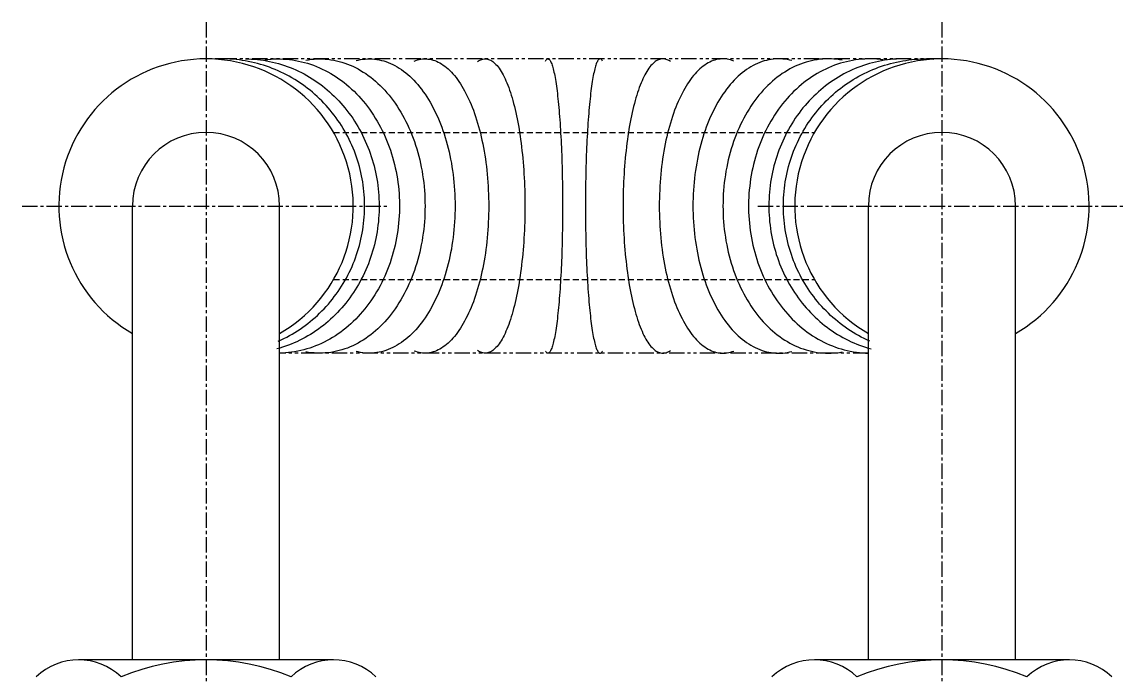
# Model space of a CAD drawing. Extents: x 1 to 435, y 1 to 186.
# Drawn here: x 30.1 to 120.1, y 132.7 to 186.1 of the extents above; entities that cross this region are included whole.
import ezdxf

# ---------------------------------------------------------------- set-up
doc = ezdxf.new("R2010")
doc.units = 0
for name, pattern in [('CENTER', [2, 1.25, -0.25, 0.25, -0.25]), ('DASHED', [0.75, 0.5, -0.25]), ('PHANTOM', [2.5, 1.25, -0.25, 0.25, -0.25, 0.25, -0.25])]:
    doc.linetypes.add(name, pattern=pattern)
doc.layers.get('0').update_dxf_attribs({"linetype": 'CONTINUOUS'})
doc.layers.add('CENTER', color=1, linetype='CENTER')

msp = doc.modelspace()

# ---------------------------------------------------------------- linework, layer by layer
at = {"color": 3, "linetype": 'PHANTOM'}
for p, q in [((105.071, 183.055), (45.071, 183.055)), ((99.071, 159.055), (51.071, 159.055))]:
    msp.add_line(p, q, dxfattribs=at)
at = {"color": 3, "linetype": 'DASHED'}
for p, q in [((55.463, 177.055), (94.679, 177.055)), ((55.463, 165.055), (94.679, 165.055))]:
    msp.add_line(p, q, dxfattribs=at)
at = {"color": 7, "linetype": 'CONTINUOUS'}
for p, q in [((39.071, 134.055), (39.071, 171.055)), ((51.071, 134.055), (51.071, 171.055)), ((99.071, 134.055), (99.071, 171.055)), ((111.071, 134.055), (111.071, 171.055)), ((55.463, 134.055), (34.679, 134.055)), ((115.463, 134.055), (94.679, 134.055))]:
    msp.add_line(p, q, dxfattribs=at)
for points in [[(50.956, 160.032, 0), (51.188, 160.138, 0), (51.417, 160.249, 0), (51.645, 160.365, 0), (51.87, 160.486, 0), (52.092, 160.613, 0), (52.311, 160.744, 0), (52.528, 160.88, 0), (52.742, 161.021, 0), (52.952, 161.167, 0), (53.16, 161.317, 0), (53.364, 161.472, 0), (53.565, 161.632, 0), (53.763, 161.796, 0), (53.957, 161.964, 0), (54.147, 162.137, 0), (54.334, 162.314, 0), (54.517, 162.495, 0), (54.696, 162.68, 0), (54.871, 162.869, 0), (55.042, 163.062, 0), (55.209, 163.259, 0), (55.372, 163.46, 0), (55.53, 163.664, 0), (55.684, 163.871, 0), (55.834, 164.082, 0), (55.979, 164.297, 0), (56.12, 164.514, 0), (56.256, 164.735, 0), (56.387, 164.959, 0), (56.514, 165.185, 0), (56.636, 165.415, 0), (56.752, 165.647, 0), (56.864, 165.881, 0), (56.971, 166.118, 0), (57.073, 166.358, 0), (57.17, 166.599, 0), (57.262, 166.843, 0), (57.348, 167.089, 0), (57.429, 167.336, 0), (57.505, 167.586, 0), (57.576, 167.837, 0), (57.642, 168.089, 0), (57.702, 168.343, 0), (57.756, 168.598, 0), (57.806, 168.855, 0), (57.849, 169.112, 0), (57.888, 169.371, 0), (57.921, 169.63, 0), (57.948, 169.89, 0), (57.97, 170.15, 0), (57.986, 170.411, 0), (57.997, 170.672, 0), (58.002, 170.933, 0), (58.002, 171.195, 0), (57.997, 171.456, 0), (57.985, 171.717, 0), (57.969, 171.978, 0), (57.946, 172.238, 0), (57.919, 172.498, 0), (57.885, 172.757, 0), (57.847, 173.015, 0), (57.802, 173.273, 0), (57.753, 173.529, 0), (57.698, 173.784, 0), (57.637, 174.038, 0), (57.572, 174.29, 0), (57.501, 174.541, 0), (57.424, 174.791, 0), (57.343, 175.038, 0), (57.256, 175.284, 0), (57.164, 175.527, 0), (57.067, 175.769, 0), (56.964, 176.008, 0), (56.857, 176.245, 0), (56.745, 176.479, 0), (56.628, 176.711, 0), (56.506, 176.94, 0), (56.379, 177.167, 0), (56.247, 177.39, 0), (56.111, 177.611, 0), (55.97, 177.828, 0), (55.825, 178.042, 0), (55.675, 178.253, 0), (55.52, 178.46, 0), (55.361, 178.664, 0), (55.198, 178.865, 0), (55.031, 179.061, 0), (54.86, 179.254, 0), (54.684, 179.443, 0), (54.505, 179.628, 0), (54.322, 179.809, 0), (54.135, 179.985, 0), (53.944, 180.158, 0), (53.75, 180.326, 0), (53.552, 180.49, 0), (53.351, 180.649, 0), (53.146, 180.804, 0), (52.939, 180.954, 0), (52.728, 181.099, 0), (52.514, 181.24, 0), (52.297, 181.376, 0), (52.077, 181.506, 0), (51.855, 181.632, 0), (51.63, 181.753, 0), (51.403, 181.869, 0), (51.173, 181.98, 0), (50.941, 182.085, 0), (50.706, 182.186, 0), (50.47, 182.281, 0), (50.231, 182.371, 0), (49.991, 182.455, 0), (49.749, 182.534, 0), (49.506, 182.607, 0), (49.261, 182.675, 0), (49.014, 182.738, 0), (48.767, 182.795, 0), (48.518, 182.846, 0), (48.268, 182.892, 0), (48.017, 182.932, 0), (47.766, 182.967, 0), (47.513, 182.996, 0), (47.261, 183.019, 0), (47.007, 183.036, 0), (46.754, 183.048, 0), (46.5, 183.054, 0), (46.246, 183.055, 0), (45.993, 183.05, 0), (45.739, 183.039, 0)], [(48.282, 183.055, 0), (48.53, 183.051, 0), (48.778, 183.041, 0), (49.025, 183.024, 0), (49.272, 183.002, 0), (49.518, 182.973, 0), (49.764, 182.938, 0), (50.009, 182.897, 0), (50.253, 182.85, 0), (50.496, 182.797, 0), (50.738, 182.738, 0), (50.978, 182.673, 0), (51.218, 182.602, 0), (51.455, 182.525, 0), (51.691, 182.442, 0), (51.925, 182.353, 0), (52.158, 182.259, 0), (52.388, 182.159, 0), (52.616, 182.053, 0), (52.842, 181.942, 0), (53.066, 181.824, 0), (53.287, 181.702, 0), (53.505, 181.574, 0), (53.721, 181.44, 0), (53.934, 181.302, 0), (54.144, 181.158, 0), (54.351, 181.008, 0), (54.555, 180.854, 0), (54.756, 180.695, 0), (54.953, 180.531, 0), (55.147, 180.361, 0), (55.338, 180.188, 0), (55.524, 180.009, 0), (55.707, 179.826, 0), (55.886, 179.638, 0), (56.062, 179.446, 0), (56.233, 179.25, 0), (56.4, 179.049, 0), (56.563, 178.845, 0), (56.722, 178.636, 0), (56.876, 178.424, 0), (57.026, 178.207, 0), (57.171, 177.987, 0), (57.312, 177.764, 0), (57.448, 177.537, 0), (57.58, 177.307, 0), (57.706, 177.073, 0), (57.828, 176.837, 0), (57.945, 176.597, 0), (58.057, 176.355, 0), (58.164, 176.11, 0), (58.266, 175.862, 0), (58.363, 175.612, 0), (58.454, 175.359, 0), (58.54, 175.105, 0), (58.621, 174.848, 0), (58.697, 174.589, 0), (58.767, 174.329, 0), (58.832, 174.067, 0), (58.892, 173.803, 0), (58.946, 173.538, 0), (58.994, 173.271, 0), (59.037, 173.004, 0), (59.075, 172.735, 0), (59.106, 172.466, 0), (59.133, 172.196, 0), (59.154, 171.925, 0), (59.169, 171.654, 0), (59.178, 171.383, 0), (59.182, 171.111, 0), (59.181, 170.839, 0), (59.173, 170.568, 0), (59.16, 170.297, 0), (59.142, 170.026, 0), (59.118, 169.755, 0), (59.088, 169.486, 0), (59.053, 169.217, 0), (59.012, 168.949, 0), (58.966, 168.682, 0), (58.914, 168.416, 0), (58.857, 168.152, 0), (58.794, 167.889, 0), (58.726, 167.628, 0), (58.653, 167.368, 0), (58.574, 167.111, 0), (58.49, 166.855, 0), (58.401, 166.602, 0), (58.306, 166.351, 0), (58.206, 166.102, 0), (58.102, 165.856, 0), (57.992, 165.613, 0), (57.877, 165.372, 0), (57.757, 165.134, 0), (57.632, 164.899, 0), (57.503, 164.668, 0), (57.369, 164.439, 0), (57.23, 164.215, 0), (57.086, 163.993, 0), (56.938, 163.775, 0), (56.786, 163.561, 0), (56.629, 163.351, 0), (56.468, 163.145, 0), (56.302, 162.943, 0), (56.133, 162.744, 0), (55.959, 162.551, 0), (55.781, 162.361, 0), (55.6, 162.176, 0), (55.415, 161.996, 0), (55.226, 161.82, 0), (55.033, 161.649, 0), (54.837, 161.483, 0), (54.638, 161.321, 0), (54.435, 161.165, 0), (54.23, 161.014, 0), (54.021, 160.867, 0), (53.809, 160.727, 0), (53.594, 160.591, 0), (53.377, 160.461, 0), (53.157, 160.336, 0), (52.934, 160.216, 0), (52.709, 160.103, 0), (52.482, 159.994, 0), (52.252, 159.892, 0), (52.021, 159.795, 0), (51.788, 159.704, 0), (51.552, 159.619, 0), (51.315, 159.54, 0), (51.077, 159.466, 0), (50.837, 159.399, 0)], [(49.869, 182.987, 0), (50.118, 183.015, 0), (50.368, 183.036, 0), (50.619, 183.049, 0), (50.87, 183.055, 0), (51.12, 183.053, 0), (51.371, 183.043, 0), (51.621, 183.026, 0), (51.871, 183.001, 0), (52.12, 182.968, 0), (52.368, 182.928, 0), (52.616, 182.88, 0), (52.862, 182.825, 0), (53.107, 182.762, 0), (53.351, 182.691, 0), (53.593, 182.613, 0), (53.834, 182.528, 0), (54.072, 182.435, 0), (54.309, 182.336, 0), (54.544, 182.228, 0), (54.776, 182.114, 0), (55.005, 181.993, 0), (55.233, 181.865, 0), (55.457, 181.729, 0), (55.678, 181.587, 0), (55.897, 181.438, 0), (56.112, 181.283, 0), (56.324, 181.121, 0), (56.532, 180.953, 0), (56.737, 180.778, 0), (56.938, 180.597, 0), (57.136, 180.41, 0), (57.329, 180.217, 0), (57.519, 180.018, 0), (57.704, 179.813, 0), (57.884, 179.603, 0), (58.061, 179.388, 0), (58.232, 179.167, 0), (58.399, 178.94, 0), (58.562, 178.709, 0), (58.719, 178.473, 0), (58.871, 178.232, 0), (59.019, 177.987, 0), (59.161, 177.737, 0), (59.298, 177.483, 0), (59.429, 177.224, 0), (59.556, 176.962, 0), (59.676, 176.696, 0), (59.791, 176.426, 0), (59.901, 176.153, 0), (60.004, 175.877, 0), (60.102, 175.598, 0), (60.194, 175.316, 0), (60.28, 175.031, 0), (60.36, 174.743, 0), (60.434, 174.453, 0), (60.502, 174.161, 0), (60.564, 173.867, 0), (60.619, 173.571, 0), (60.669, 173.274, 0), (60.712, 172.975, 0), (60.749, 172.675, 0), (60.779, 172.373, 0), (60.804, 172.071, 0), (60.822, 171.769, 0), (60.834, 171.466, 0), (60.839, 171.162, 0), (60.838, 170.859, 0), (60.831, 170.556, 0), (60.817, 170.253, 0), (60.797, 169.95, 0), (60.771, 169.648, 0), (60.739, 169.347, 0), (60.7, 169.048, 0), (60.655, 168.749, 0), (60.603, 168.452, 0), (60.546, 168.157, 0), (60.482, 167.863, 0), (60.413, 167.572, 0), (60.337, 167.283, 0), (60.255, 166.996, 0), (60.167, 166.712, 0), (60.074, 166.43, 0), (59.974, 166.152, 0), (59.869, 165.876, 0), (59.758, 165.604, 0), (59.641, 165.336, 0), (59.519, 165.071, 0), (59.391, 164.81, 0), (59.258, 164.553, 0), (59.12, 164.3, 0), (58.976, 164.051, 0), (58.827, 163.807, 0), (58.673, 163.568, 0), (58.514, 163.333, 0), (58.351, 163.103, 0), (58.182, 162.878, 0), (58.009, 162.659, 0), (57.831, 162.445, 0), (57.65, 162.236, 0), (57.463, 162.033, 0), (57.273, 161.836, 0), (57.078, 161.645, 0), (56.88, 161.46, 0), (56.677, 161.281, 0), (56.471, 161.108, 0), (56.262, 160.941, 0), (56.049, 160.781, 0), (55.833, 160.628, 0), (55.613, 160.481, 0), (55.391, 160.341, 0), (55.166, 160.208, 0), (54.938, 160.081, 0), (54.708, 159.962, 0), (54.475, 159.85, 0), (54.239, 159.745, 0), (54.002, 159.647, 0), (53.763, 159.557, 0), (53.522, 159.474, 0), (53.279, 159.398, 0), (53.035, 159.33, 0), (52.789, 159.269, 0), (52.543, 159.216, 0), (52.295, 159.17, 0), (52.046, 159.132, 0), (51.797, 159.102, 0), (51.547, 159.079, 0), (51.297, 159.064, 0), (51.046, 159.056, 0)], [(53.2, 182.948, 0), (53.427, 182.987, 0), (53.655, 183.017, 0), (53.883, 183.038, 0), (54.111, 183.051, 0), (54.34, 183.055, 0), (54.568, 183.051, 0), (54.796, 183.039, 0), (55.024, 183.017, 0), (55.252, 182.988, 0), (55.479, 182.95, 0), (55.705, 182.903, 0), (55.93, 182.848, 0), (56.154, 182.785, 0), (56.377, 182.713, 0), (56.598, 182.634, 0), (56.818, 182.546, 0), (57.036, 182.449, 0), (57.252, 182.345, 0), (57.466, 182.233, 0), (57.677, 182.113, 0), (57.887, 181.984, 0), (58.094, 181.849, 0), (58.298, 181.705, 0), (58.499, 181.554, 0), (58.698, 181.396, 0), (58.893, 181.23, 0), (59.085, 181.057, 0), (59.274, 180.877, 0), (59.459, 180.69, 0), (59.641, 180.496, 0), (59.819, 180.295, 0), (59.993, 180.088, 0), (60.163, 179.874, 0), (60.328, 179.655, 0), (60.49, 179.429, 0), (60.647, 179.197, 0), (60.8, 178.959, 0), (60.948, 178.716, 0), (61.092, 178.467, 0), (61.231, 178.213, 0), (61.365, 177.954, 0), (61.493, 177.69, 0), (61.617, 177.422, 0), (61.736, 177.149, 0), (61.849, 176.871, 0), (61.957, 176.59, 0), (62.06, 176.304, 0), (62.157, 176.015, 0), (62.249, 175.722, 0), (62.335, 175.426, 0), (62.415, 175.127, 0), (62.49, 174.825, 0), (62.559, 174.521, 0), (62.622, 174.213, 0), (62.679, 173.904, 0), (62.731, 173.593, 0), (62.776, 173.279, 0), (62.815, 172.965, 0), (62.849, 172.648, 0), (62.876, 172.331, 0), (62.897, 172.013, 0), (62.912, 171.694, 0), (62.922, 171.375, 0), (62.925, 171.055, 0), (62.922, 170.736, 0), (62.912, 170.416, 0), (62.897, 170.098, 0), (62.876, 169.779, 0), (62.849, 169.462, 0), (62.815, 169.146, 0), (62.776, 168.831, 0), (62.731, 168.518, 0), (62.679, 168.207, 0), (62.622, 167.897, 0), (62.559, 167.59, 0), (62.49, 167.285, 0), (62.415, 166.983, 0), (62.335, 166.684, 0), (62.249, 166.388, 0), (62.157, 166.096, 0), (62.06, 165.806, 0), (61.957, 165.521, 0), (61.849, 165.239, 0), (61.736, 164.962, 0), (61.617, 164.689, 0), (61.493, 164.42, 0), (61.365, 164.156, 0), (61.231, 163.897, 0), (61.092, 163.643, 0), (60.948, 163.395, 0), (60.8, 163.151, 0), (60.647, 162.914, 0), (60.49, 162.682, 0), (60.328, 162.456, 0), (60.163, 162.236, 0), (59.993, 162.023, 0), (59.819, 161.815, 0), (59.641, 161.615, 0), (59.459, 161.421, 0), (59.274, 161.234, 0), (59.085, 161.054, 0), (58.893, 160.881, 0), (58.698, 160.715, 0), (58.499, 160.556, 0), (58.298, 160.405, 0), (58.094, 160.262, 0), (57.887, 160.126, 0), (57.677, 159.998, 0), (57.466, 159.878, 0), (57.252, 159.766, 0), (57.036, 159.661, 0), (56.818, 159.565, 0), (56.598, 159.477, 0), (56.377, 159.397, 0), (56.154, 159.326, 0), (55.93, 159.262, 0), (55.705, 159.207, 0), (55.479, 159.161, 0), (55.252, 159.123, 0), (55.024, 159.093, 0), (54.796, 159.072, 0), (54.568, 159.059, 0), (54.34, 159.055, 0), (54.111, 159.06, 0), (53.883, 159.073, 0), (53.655, 159.094, 0), (53.427, 159.124, 0), (53.2, 159.162, 0)], [(57.3, 182.911, 0), (57.486, 182.957, 0), (57.674, 182.994, 0), (57.861, 183.022, 0), (58.05, 183.042, 0), (58.238, 183.053, 0), (58.427, 183.055, 0), (58.615, 183.049, 0), (58.804, 183.033, 0), (58.992, 183.009, 0), (59.18, 182.977, 0), (59.367, 182.935, 0), (59.553, 182.885, 0), (59.739, 182.827, 0), (59.923, 182.76, 0), (60.107, 182.684, 0), (60.289, 182.6, 0), (60.469, 182.508, 0), (60.649, 182.407, 0), (60.826, 182.298, 0), (61.002, 182.181, 0), (61.176, 182.055, 0), (61.348, 181.922, 0), (61.518, 181.781, 0), (61.685, 181.632, 0), (61.85, 181.475, 0), (62.013, 181.311, 0), (62.172, 181.139, 0), (62.33, 180.96, 0), (62.484, 180.773, 0), (62.635, 180.58, 0), (62.783, 180.38, 0), (62.928, 180.173, 0), (63.07, 179.959, 0), (63.208, 179.739, 0), (63.343, 179.512, 0), (63.474, 179.28, 0), (63.601, 179.041, 0), (63.725, 178.797, 0), (63.845, 178.547, 0), (63.96, 178.291, 0), (64.072, 178.03, 0), (64.18, 177.765, 0), (64.283, 177.494, 0), (64.382, 177.218, 0), (64.477, 176.939, 0), (64.567, 176.654, 0), (64.653, 176.366, 0), (64.734, 176.074, 0), (64.811, 175.778, 0), (64.882, 175.479, 0), (64.95, 175.177, 0), (65.012, 174.871, 0), (65.07, 174.563, 0), (65.122, 174.252, 0), (65.17, 173.939, 0), (65.213, 173.624, 0), (65.251, 173.307, 0), (65.284, 172.989, 0), (65.312, 172.669, 0), (65.334, 172.347, 0), (65.352, 172.025, 0), (65.365, 171.702, 0), (65.373, 171.379, 0), (65.375, 171.055, 0), (65.373, 170.732, 0), (65.365, 170.408, 0), (65.352, 170.086, 0), (65.334, 169.763, 0), (65.312, 169.442, 0), (65.284, 169.122, 0), (65.251, 168.803, 0), (65.213, 168.486, 0), (65.17, 168.171, 0), (65.122, 167.858, 0), (65.07, 167.547, 0), (65.012, 167.239, 0), (64.95, 166.934, 0), (64.882, 166.632, 0), (64.811, 166.332, 0), (64.734, 166.037, 0), (64.653, 165.745, 0), (64.567, 165.456, 0), (64.477, 165.172, 0), (64.382, 164.892, 0), (64.283, 164.617, 0), (64.18, 164.346, 0), (64.072, 164.08, 0), (63.96, 163.819, 0), (63.845, 163.564, 0), (63.725, 163.314, 0), (63.601, 163.07, 0), (63.474, 162.831, 0), (63.343, 162.598, 0), (63.208, 162.372, 0), (63.07, 162.152, 0), (62.928, 161.938, 0), (62.783, 161.731, 0), (62.635, 161.531, 0), (62.484, 161.337, 0), (62.33, 161.151, 0), (62.172, 160.972, 0), (62.013, 160.8, 0), (61.85, 160.636, 0), (61.685, 160.479, 0), (61.518, 160.33, 0), (61.348, 160.189, 0), (61.176, 160.055, 0), (61.002, 159.93, 0), (60.826, 159.813, 0), (60.649, 159.704, 0), (60.469, 159.603, 0), (60.289, 159.511, 0), (60.107, 159.426, 0), (59.923, 159.351, 0), (59.739, 159.284, 0), (59.553, 159.225, 0), (59.367, 159.175, 0), (59.18, 159.134, 0), (58.992, 159.101, 0), (58.804, 159.077, 0), (58.615, 159.062, 0), (58.427, 159.056, 0), (58.238, 159.058, 0), (58.05, 159.069, 0), (57.861, 159.088, 0), (57.674, 159.117, 0), (57.486, 159.154, 0), (57.3, 159.199, 0)], [(62.029, 182.878, 0), (62.169, 182.93, 0), (62.309, 182.973, 0), (62.45, 183.006, 0), (62.591, 183.031, 0), (62.732, 183.048, 0), (62.874, 183.055, 0), (63.015, 183.053, 0), (63.157, 183.043, 0), (63.298, 183.023, 0), (63.439, 182.995, 0), (63.58, 182.958, 0), (63.72, 182.912, 0), (63.86, 182.857, 0), (63.998, 182.794, 0), (64.136, 182.721, 0), (64.274, 182.641, 0), (64.41, 182.551, 0), (64.545, 182.453, 0), (64.679, 182.347, 0), (64.811, 182.232, 0), (64.942, 182.109, 0), (65.072, 181.977, 0), (65.2, 181.838, 0), (65.326, 181.691, 0), (65.451, 181.535, 0), (65.574, 181.372, 0), (65.694, 181.202, 0), (65.813, 181.023, 0), (65.93, 180.838, 0), (66.044, 180.645, 0), (66.156, 180.445, 0), (66.265, 180.238, 0), (66.372, 180.024, 0), (66.477, 179.804, 0), (66.579, 179.577, 0), (66.678, 179.344, 0), (66.774, 179.105, 0), (66.868, 178.859, 0), (66.958, 178.608, 0), (67.046, 178.351, 0), (67.13, 178.089, 0), (67.212, 177.822, 0), (67.29, 177.55, 0), (67.365, 177.272, 0), (67.437, 176.991, 0), (67.505, 176.705, 0), (67.57, 176.414, 0), (67.632, 176.12, 0), (67.69, 175.822, 0), (67.744, 175.52, 0), (67.795, 175.215, 0), (67.842, 174.907, 0), (67.886, 174.596, 0), (67.926, 174.283, 0), (67.962, 173.967, 0), (67.994, 173.649, 0), (68.023, 173.329, 0), (68.048, 173.007, 0), (68.069, 172.684, 0), (68.086, 172.36, 0), (68.1, 172.035, 0), (68.109, 171.709, 0), (68.115, 171.382, 0), (68.117, 171.055, 0), (68.115, 170.729, 0), (68.109, 170.402, 0), (68.1, 170.076, 0), (68.086, 169.751, 0), (68.069, 169.426, 0), (68.048, 169.103, 0), (68.023, 168.782, 0), (67.994, 168.462, 0), (67.962, 168.144, 0), (67.926, 167.828, 0), (67.886, 167.514, 0), (67.842, 167.203, 0), (67.795, 166.895, 0), (67.744, 166.59, 0), (67.69, 166.289, 0), (67.632, 165.991, 0), (67.57, 165.696, 0), (67.505, 165.406, 0), (67.437, 165.12, 0), (67.365, 164.838, 0), (67.29, 164.561, 0), (67.212, 164.289, 0), (67.13, 164.021, 0), (67.046, 163.759, 0), (66.958, 163.503, 0), (66.868, 163.251, 0), (66.774, 163.006, 0), (66.678, 162.767, 0), (66.579, 162.534, 0), (66.477, 162.307, 0), (66.372, 162.086, 0), (66.265, 161.873, 0), (66.156, 161.666, 0), (66.044, 161.466, 0), (65.93, 161.273, 0), (65.813, 161.087, 0), (65.694, 160.909, 0), (65.574, 160.738, 0), (65.451, 160.575, 0), (65.326, 160.42, 0), (65.2, 160.273, 0), (65.072, 160.133, 0), (64.942, 160.002, 0), (64.811, 159.879, 0), (64.679, 159.764, 0), (64.545, 159.658, 0), (64.41, 159.56, 0), (64.274, 159.47, 0), (64.136, 159.389, 0), (63.998, 159.317, 0), (63.86, 159.254, 0), (63.72, 159.199, 0), (63.58, 159.153, 0), (63.439, 159.116, 0), (63.298, 159.087, 0), (63.157, 159.068, 0), (63.015, 159.057, 0), (62.874, 159.056, 0), (62.732, 159.063, 0), (62.591, 159.079, 0), (62.45, 159.104, 0), (62.309, 159.138, 0), (62.169, 159.181, 0), (62.029, 159.232, 0)], [(67.207, 182.838, 0), (67.294, 182.896, 0), (67.383, 182.945, 0), (67.472, 182.985, 0), (67.561, 183.016, 0), (67.65, 183.038, 0), (67.739, 183.051, 0), (67.828, 183.055, 0), (67.918, 183.05, 0), (68.007, 183.036, 0), (68.096, 183.012, 0), (68.185, 182.98, 0), (68.274, 182.938, 0), (68.362, 182.888, 0), (68.45, 182.829, 0), (68.537, 182.76, 0), (68.624, 182.683, 0), (68.71, 182.597, 0), (68.796, 182.502, 0), (68.881, 182.399, 0), (68.965, 182.287, 0), (69.048, 182.166, 0), (69.13, 182.037, 0), (69.212, 181.9, 0), (69.292, 181.754, 0), (69.371, 181.601, 0), (69.449, 181.439, 0), (69.526, 181.27, 0), (69.601, 181.093, 0), (69.675, 180.908, 0), (69.748, 180.716, 0), (69.819, 180.516, 0), (69.889, 180.309, 0), (69.957, 180.096, 0), (70.023, 179.875, 0), (70.088, 179.648, 0), (70.151, 179.414, 0), (70.213, 179.174, 0), (70.272, 178.928, 0), (70.33, 178.676, 0), (70.386, 178.418, 0), (70.439, 178.154, 0), (70.491, 177.885, 0), (70.541, 177.611, 0), (70.589, 177.332, 0), (70.635, 177.048, 0), (70.678, 176.76, 0), (70.72, 176.467, 0), (70.759, 176.17, 0), (70.796, 175.87, 0), (70.831, 175.565, 0), (70.863, 175.258, 0), (70.893, 174.947, 0), (70.921, 174.633, 0), (70.946, 174.316, 0), (70.969, 173.997, 0), (70.99, 173.676, 0), (71.008, 173.353, 0), (71.024, 173.028, 0), (71.038, 172.701, 0), (71.049, 172.374, 0), (71.058, 172.045, 0), (71.064, 171.715, 0), (71.067, 171.386, 0), (71.069, 171.055, 0), (71.067, 170.725, 0), (71.064, 170.395, 0), (71.058, 170.066, 0), (71.049, 169.737, 0), (71.038, 169.409, 0), (71.024, 169.083, 0), (71.008, 168.758, 0), (70.99, 168.435, 0), (70.969, 168.113, 0), (70.946, 167.794, 0), (70.921, 167.478, 0), (70.893, 167.164, 0), (70.863, 166.853, 0), (70.831, 166.545, 0), (70.796, 166.241, 0), (70.759, 165.94, 0), (70.72, 165.644, 0), (70.678, 165.351, 0), (70.635, 165.062, 0), (70.589, 164.779, 0), (70.541, 164.5, 0), (70.491, 164.226, 0), (70.439, 163.957, 0), (70.386, 163.693, 0), (70.33, 163.435, 0), (70.272, 163.183, 0), (70.213, 162.937, 0), (70.151, 162.697, 0), (70.088, 162.463, 0), (70.023, 162.236, 0), (69.957, 162.015, 0), (69.889, 161.801, 0), (69.819, 161.594, 0), (69.748, 161.395, 0), (69.675, 161.203, 0), (69.601, 161.018, 0), (69.526, 160.841, 0), (69.449, 160.671, 0), (69.371, 160.51, 0), (69.292, 160.356, 0), (69.212, 160.211, 0), (69.13, 160.073, 0), (69.048, 159.944, 0), (68.965, 159.824, 0), (68.881, 159.712, 0), (68.796, 159.608, 0), (68.71, 159.514, 0), (68.624, 159.428, 0), (68.537, 159.35, 0), (68.45, 159.282, 0), (68.362, 159.223, 0), (68.274, 159.172, 0), (68.185, 159.131, 0), (68.096, 159.098, 0), (68.007, 159.075, 0), (67.918, 159.061, 0), (67.828, 159.055, 0), (67.739, 159.059, 0), (67.65, 159.072, 0), (67.561, 159.094, 0), (67.472, 159.125, 0), (67.383, 159.165, 0), (67.294, 159.214, 0), (67.207, 159.273, 0)], [(72.738, 182.88, 0), (72.77, 182.931, 0), (72.802, 182.973, 0), (72.835, 183.007, 0), (72.867, 183.032, 0), (72.9, 183.048, 0), (72.932, 183.055, 0), (72.965, 183.053, 0), (72.998, 183.042, 0), (73.03, 183.023, 0), (73.063, 182.994, 0), (73.095, 182.957, 0), (73.127, 182.911, 0), (73.16, 182.856, 0), (73.192, 182.792, 0), (73.223, 182.72, 0), (73.255, 182.639, 0), (73.286, 182.549, 0), (73.317, 182.451, 0), (73.348, 182.345, 0), (73.379, 182.23, 0), (73.409, 182.106, 0), (73.439, 181.975, 0), (73.468, 181.836, 0), (73.498, 181.688, 0), (73.526, 181.533, 0), (73.555, 181.37, 0), (73.582, 181.199, 0), (73.61, 181.021, 0), (73.636, 180.835, 0), (73.663, 180.642, 0), (73.689, 180.442, 0), (73.714, 180.235, 0), (73.739, 180.022, 0), (73.763, 179.801, 0), (73.786, 179.574, 0), (73.809, 179.341, 0), (73.831, 179.102, 0), (73.853, 178.857, 0), (73.874, 178.605, 0), (73.894, 178.349, 0), (73.913, 178.087, 0), (73.932, 177.82, 0), (73.95, 177.547, 0), (73.967, 177.27, 0), (73.984, 176.988, 0), (73.999, 176.702, 0), (74.014, 176.412, 0), (74.029, 176.118, 0), (74.042, 175.82, 0), (74.055, 175.518, 0), (74.066, 175.214, 0), (74.077, 174.906, 0), (74.087, 174.595, 0), (74.096, 174.282, 0), (74.105, 173.966, 0), (74.112, 173.648, 0), (74.119, 173.328, 0), (74.124, 173.006, 0), (74.129, 172.683, 0), (74.133, 172.359, 0), (74.136, 172.034, 0), (74.139, 171.708, 0), (74.14, 171.382, 0), (74.14, 171.055, 0), (74.14, 170.729, 0), (74.139, 170.402, 0), (74.136, 170.076, 0), (74.133, 169.751, 0), (74.129, 169.427, 0), (74.124, 169.104, 0), (74.119, 168.783, 0), (74.112, 168.463, 0), (74.105, 168.145, 0), (74.096, 167.829, 0), (74.087, 167.516, 0), (74.077, 167.205, 0), (74.066, 166.897, 0), (74.055, 166.592, 0), (74.042, 166.291, 0), (74.029, 165.993, 0), (74.014, 165.698, 0), (73.999, 165.408, 0), (73.984, 165.122, 0), (73.967, 164.84, 0), (73.95, 164.563, 0), (73.932, 164.291, 0), (73.913, 164.024, 0), (73.894, 163.762, 0), (73.874, 163.505, 0), (73.853, 163.254, 0), (73.831, 163.009, 0), (73.809, 162.769, 0), (73.786, 162.536, 0), (73.763, 162.309, 0), (73.739, 162.089, 0), (73.714, 161.875, 0), (73.689, 161.668, 0), (73.663, 161.468, 0), (73.636, 161.276, 0), (73.61, 161.09, 0), (73.582, 160.912, 0), (73.555, 160.741, 0), (73.526, 160.578, 0), (73.498, 160.422, 0), (73.468, 160.275, 0), (73.439, 160.136, 0), (73.409, 160.004, 0), (73.379, 159.881, 0), (73.348, 159.766, 0), (73.317, 159.66, 0), (73.286, 159.561, 0), (73.255, 159.472, 0), (73.223, 159.391, 0), (73.192, 159.318, 0), (73.16, 159.255, 0), (73.127, 159.2, 0), (73.095, 159.154, 0), (73.063, 159.116, 0), (73.03, 159.088, 0), (72.998, 159.068, 0), (72.965, 159.058, 0), (72.932, 159.056, 0), (72.9, 159.063, 0), (72.867, 159.079, 0), (72.835, 159.103, 0), (72.802, 159.137, 0), (72.77, 159.18, 0), (72.738, 159.231, 0)], [(77.405, 182.88, 0), (77.372, 182.931, 0), (77.34, 182.973, 0), (77.308, 183.007, 0), (77.275, 183.032, 0), (77.243, 183.048, 0), (77.21, 183.055, 0), (77.177, 183.053, 0), (77.145, 183.042, 0), (77.112, 183.023, 0), (77.08, 182.994, 0), (77.047, 182.957, 0), (77.015, 182.911, 0), (76.983, 182.856, 0), (76.951, 182.792, 0), (76.919, 182.72, 0), (76.887, 182.639, 0), (76.856, 182.549, 0), (76.825, 182.451, 0), (76.794, 182.345, 0), (76.763, 182.23, 0), (76.733, 182.106, 0), (76.703, 181.975, 0), (76.674, 181.836, 0), (76.645, 181.688, 0), (76.616, 181.533, 0), (76.588, 181.37, 0), (76.56, 181.199, 0), (76.533, 181.021, 0), (76.506, 180.835, 0), (76.48, 180.642, 0), (76.454, 180.442, 0), (76.428, 180.235, 0), (76.404, 180.022, 0), (76.38, 179.801, 0), (76.356, 179.574, 0), (76.334, 179.341, 0), (76.311, 179.102, 0), (76.29, 178.857, 0), (76.269, 178.605, 0), (76.249, 178.349, 0), (76.229, 178.087, 0), (76.21, 177.82, 0), (76.192, 177.547, 0), (76.175, 177.27, 0), (76.159, 176.988, 0), (76.143, 176.702, 0), (76.128, 176.412, 0), (76.114, 176.118, 0), (76.1, 175.82, 0), (76.088, 175.518, 0), (76.076, 175.214, 0), (76.065, 174.906, 0), (76.055, 174.595, 0), (76.046, 174.282, 0), (76.038, 173.966, 0), (76.03, 173.648, 0), (76.024, 173.328, 0), (76.018, 173.006, 0), (76.013, 172.683, 0), (76.009, 172.359, 0), (76.006, 172.034, 0), (76.004, 171.708, 0), (76.002, 171.382, 0), (76.002, 171.055, 0), (76.002, 170.729, 0), (76.004, 170.402, 0), (76.006, 170.076, 0), (76.009, 169.751, 0), (76.013, 169.427, 0), (76.018, 169.104, 0), (76.024, 168.783, 0), (76.03, 168.463, 0), (76.038, 168.145, 0), (76.046, 167.829, 0), (76.055, 167.516, 0), (76.065, 167.205, 0), (76.076, 166.897, 0), (76.088, 166.592, 0), (76.1, 166.291, 0), (76.114, 165.993, 0), (76.128, 165.698, 0), (76.143, 165.408, 0), (76.159, 165.122, 0), (76.175, 164.84, 0), (76.192, 164.563, 0), (76.21, 164.291, 0), (76.229, 164.024, 0), (76.249, 163.762, 0), (76.269, 163.505, 0), (76.29, 163.254, 0), (76.311, 163.009, 0), (76.334, 162.769, 0), (76.356, 162.536, 0), (76.38, 162.309, 0), (76.404, 162.089, 0), (76.428, 161.875, 0), (76.454, 161.668, 0), (76.48, 161.468, 0), (76.506, 161.276, 0), (76.533, 161.09, 0), (76.56, 160.912, 0), (76.588, 160.741, 0), (76.616, 160.578, 0), (76.645, 160.422, 0), (76.674, 160.275, 0), (76.703, 160.136, 0), (76.733, 160.004, 0), (76.763, 159.881, 0), (76.794, 159.766, 0), (76.825, 159.66, 0), (76.856, 159.561, 0), (76.887, 159.472, 0), (76.919, 159.391, 0), (76.951, 159.318, 0), (76.983, 159.255, 0), (77.015, 159.2, 0), (77.047, 159.154, 0), (77.08, 159.116, 0), (77.112, 159.088, 0), (77.145, 159.068, 0), (77.177, 159.058, 0), (77.21, 159.056, 0), (77.243, 159.063, 0), (77.275, 159.079, 0), (77.308, 159.103, 0), (77.34, 159.137, 0), (77.372, 159.18, 0), (77.405, 159.231, 0)], [(82.936, 182.838, 0), (82.848, 182.896, 0), (82.76, 182.945, 0), (82.671, 182.985, 0), (82.582, 183.016, 0), (82.493, 183.038, 0), (82.403, 183.051, 0), (82.314, 183.055, 0), (82.225, 183.05, 0), (82.135, 183.036, 0), (82.046, 183.012, 0), (81.957, 182.98, 0), (81.869, 182.938, 0), (81.78, 182.888, 0), (81.692, 182.829, 0), (81.605, 182.76, 0), (81.518, 182.683, 0), (81.432, 182.597, 0), (81.346, 182.502, 0), (81.261, 182.399, 0), (81.177, 182.287, 0), (81.094, 182.166, 0), (81.012, 182.037, 0), (80.931, 181.9, 0), (80.85, 181.754, 0), (80.771, 181.601, 0), (80.693, 181.439, 0), (80.617, 181.27, 0), (80.541, 181.093, 0), (80.467, 180.908, 0), (80.395, 180.716, 0), (80.323, 180.516, 0), (80.254, 180.309, 0), (80.186, 180.096, 0), (80.119, 179.875, 0), (80.054, 179.648, 0), (79.991, 179.414, 0), (79.93, 179.174, 0), (79.87, 178.928, 0), (79.812, 178.676, 0), (79.757, 178.418, 0), (79.703, 178.154, 0), (79.651, 177.885, 0), (79.601, 177.611, 0), (79.553, 177.332, 0), (79.508, 177.048, 0), (79.464, 176.76, 0), (79.423, 176.467, 0), (79.383, 176.17, 0), (79.347, 175.87, 0), (79.312, 175.565, 0), (79.279, 175.258, 0), (79.249, 174.947, 0), (79.221, 174.633, 0), (79.196, 174.316, 0), (79.173, 173.997, 0), (79.152, 173.676, 0), (79.134, 173.353, 0), (79.118, 173.028, 0), (79.105, 172.701, 0), (79.093, 172.374, 0), (79.085, 172.045, 0), (79.079, 171.715, 0), (79.075, 171.386, 0), (79.074, 171.055, 0), (79.075, 170.725, 0), (79.079, 170.395, 0), (79.085, 170.066, 0), (79.093, 169.737, 0), (79.105, 169.409, 0), (79.118, 169.083, 0), (79.134, 168.758, 0), (79.152, 168.435, 0), (79.173, 168.113, 0), (79.196, 167.794, 0), (79.221, 167.478, 0), (79.249, 167.164, 0), (79.279, 166.853, 0), (79.312, 166.545, 0), (79.347, 166.241, 0), (79.383, 165.94, 0), (79.423, 165.644, 0), (79.464, 165.351, 0), (79.508, 165.062, 0), (79.553, 164.779, 0), (79.601, 164.5, 0), (79.651, 164.226, 0), (79.703, 163.957, 0), (79.757, 163.693, 0), (79.812, 163.435, 0), (79.87, 163.183, 0), (79.93, 162.937, 0), (79.991, 162.697, 0), (80.054, 162.463, 0), (80.119, 162.236, 0), (80.186, 162.015, 0), (80.254, 161.801, 0), (80.323, 161.594, 0), (80.395, 161.395, 0), (80.467, 161.203, 0), (80.541, 161.018, 0), (80.617, 160.841, 0), (80.693, 160.671, 0), (80.771, 160.51, 0), (80.85, 160.356, 0), (80.931, 160.211, 0), (81.012, 160.073, 0), (81.094, 159.944, 0), (81.177, 159.824, 0), (81.261, 159.712, 0), (81.346, 159.608, 0), (81.432, 159.514, 0), (81.518, 159.428, 0), (81.605, 159.35, 0), (81.692, 159.282, 0), (81.78, 159.223, 0), (81.869, 159.172, 0), (81.957, 159.131, 0), (82.046, 159.098, 0), (82.135, 159.075, 0), (82.225, 159.061, 0), (82.314, 159.055, 0), (82.403, 159.059, 0), (82.493, 159.072, 0), (82.582, 159.094, 0), (82.671, 159.125, 0), (82.76, 159.165, 0), (82.848, 159.214, 0), (82.936, 159.273, 0)], [(88.114, 182.878, 0), (87.974, 182.93, 0), (87.833, 182.973, 0), (87.692, 183.006, 0), (87.551, 183.031, 0), (87.41, 183.048, 0), (87.269, 183.055, 0), (87.127, 183.053, 0), (86.985, 183.043, 0), (86.844, 183.023, 0), (86.703, 182.995, 0), (86.562, 182.958, 0), (86.422, 182.912, 0), (86.283, 182.857, 0), (86.144, 182.794, 0), (86.006, 182.721, 0), (85.869, 182.641, 0), (85.732, 182.551, 0), (85.597, 182.453, 0), (85.464, 182.347, 0), (85.331, 182.232, 0), (85.2, 182.109, 0), (85.07, 181.977, 0), (84.942, 181.838, 0), (84.816, 181.691, 0), (84.691, 181.535, 0), (84.569, 181.372, 0), (84.448, 181.202, 0), (84.329, 181.023, 0), (84.213, 180.838, 0), (84.099, 180.645, 0), (83.987, 180.445, 0), (83.877, 180.238, 0), (83.77, 180.024, 0), (83.665, 179.804, 0), (83.564, 179.577, 0), (83.465, 179.344, 0), (83.368, 179.105, 0), (83.275, 178.859, 0), (83.184, 178.608, 0), (83.096, 178.351, 0), (83.012, 178.089, 0), (82.93, 177.822, 0), (82.852, 177.55, 0), (82.777, 177.272, 0), (82.706, 176.991, 0), (82.637, 176.705, 0), (82.572, 176.414, 0), (82.511, 176.12, 0), (82.453, 175.822, 0), (82.398, 175.52, 0), (82.347, 175.215, 0), (82.3, 174.907, 0), (82.257, 174.596, 0), (82.217, 174.283, 0), (82.18, 173.967, 0), (82.148, 173.649, 0), (82.119, 173.329, 0), (82.094, 173.007, 0), (82.073, 172.684, 0), (82.056, 172.36, 0), (82.043, 172.035, 0), (82.033, 171.709, 0), (82.027, 171.382, 0), (82.025, 171.055, 0), (82.027, 170.729, 0), (82.033, 170.402, 0), (82.043, 170.076, 0), (82.056, 169.751, 0), (82.073, 169.426, 0), (82.094, 169.103, 0), (82.119, 168.782, 0), (82.148, 168.462, 0), (82.18, 168.144, 0), (82.217, 167.828, 0), (82.257, 167.514, 0), (82.3, 167.203, 0), (82.347, 166.895, 0), (82.398, 166.59, 0), (82.453, 166.289, 0), (82.511, 165.991, 0), (82.572, 165.696, 0), (82.637, 165.406, 0), (82.706, 165.12, 0), (82.777, 164.838, 0), (82.852, 164.561, 0), (82.93, 164.289, 0), (83.012, 164.021, 0), (83.096, 163.759, 0), (83.184, 163.503, 0), (83.275, 163.251, 0), (83.368, 163.006, 0), (83.465, 162.767, 0), (83.564, 162.534, 0), (83.665, 162.307, 0), (83.77, 162.086, 0), (83.877, 161.873, 0), (83.987, 161.666, 0), (84.099, 161.466, 0), (84.213, 161.273, 0), (84.329, 161.087, 0), (84.448, 160.909, 0), (84.569, 160.738, 0), (84.691, 160.575, 0), (84.816, 160.42, 0), (84.942, 160.273, 0), (85.07, 160.133, 0), (85.2, 160.002, 0), (85.331, 159.879, 0), (85.464, 159.764, 0), (85.597, 159.658, 0), (85.732, 159.56, 0), (85.869, 159.47, 0), (86.006, 159.389, 0), (86.144, 159.317, 0), (86.283, 159.254, 0), (86.422, 159.199, 0), (86.562, 159.153, 0), (86.703, 159.116, 0), (86.844, 159.087, 0), (86.985, 159.068, 0), (87.127, 159.057, 0), (87.269, 159.056, 0), (87.41, 159.063, 0), (87.551, 159.079, 0), (87.692, 159.104, 0), (87.833, 159.138, 0), (87.974, 159.181, 0), (88.114, 159.232, 0)], [(92.843, 182.911, 0), (92.656, 182.957, 0), (92.469, 182.994, 0), (92.281, 183.022, 0), (92.093, 183.042, 0), (91.904, 183.053, 0), (91.715, 183.055, 0), (91.527, 183.049, 0), (91.338, 183.033, 0), (91.15, 183.009, 0), (90.963, 182.977, 0), (90.776, 182.935, 0), (90.589, 182.885, 0), (90.404, 182.827, 0), (90.219, 182.76, 0), (90.036, 182.684, 0), (89.854, 182.6, 0), (89.673, 182.508, 0), (89.494, 182.407, 0), (89.316, 182.298, 0), (89.14, 182.181, 0), (88.966, 182.055, 0), (88.794, 181.922, 0), (88.625, 181.781, 0), (88.457, 181.632, 0), (88.292, 181.475, 0), (88.13, 181.311, 0), (87.97, 181.139, 0), (87.813, 180.96, 0), (87.659, 180.773, 0), (87.507, 180.58, 0), (87.359, 180.38, 0), (87.214, 180.173, 0), (87.073, 179.959, 0), (86.934, 179.739, 0), (86.8, 179.512, 0), (86.668, 179.28, 0), (86.541, 179.041, 0), (86.417, 178.797, 0), (86.298, 178.547, 0), (86.182, 178.291, 0), (86.07, 178.03, 0), (85.963, 177.765, 0), (85.859, 177.494, 0), (85.76, 177.218, 0), (85.666, 176.939, 0), (85.575, 176.654, 0), (85.49, 176.366, 0), (85.408, 176.074, 0), (85.332, 175.778, 0), (85.26, 175.479, 0), (85.193, 175.177, 0), (85.13, 174.871, 0), (85.073, 174.563, 0), (85.02, 174.252, 0), (84.972, 173.939, 0), (84.929, 173.624, 0), (84.891, 173.307, 0), (84.859, 172.989, 0), (84.831, 172.669, 0), (84.808, 172.347, 0), (84.79, 172.025, 0), (84.778, 171.702, 0), (84.77, 171.379, 0), (84.767, 171.055, 0), (84.77, 170.732, 0), (84.778, 170.408, 0), (84.79, 170.086, 0), (84.808, 169.763, 0), (84.831, 169.442, 0), (84.859, 169.122, 0), (84.891, 168.803, 0), (84.929, 168.486, 0), (84.972, 168.171, 0), (85.02, 167.858, 0), (85.073, 167.547, 0), (85.13, 167.239, 0), (85.193, 166.934, 0), (85.26, 166.632, 0), (85.332, 166.332, 0), (85.408, 166.037, 0), (85.49, 165.745, 0), (85.575, 165.456, 0), (85.666, 165.172, 0), (85.76, 164.892, 0), (85.859, 164.617, 0), (85.963, 164.346, 0), (86.07, 164.08, 0), (86.182, 163.819, 0), (86.298, 163.564, 0), (86.417, 163.314, 0), (86.541, 163.07, 0), (86.668, 162.831, 0), (86.8, 162.598, 0), (86.934, 162.372, 0), (87.073, 162.152, 0), (87.214, 161.938, 0), (87.359, 161.731, 0), (87.507, 161.531, 0), (87.659, 161.337, 0), (87.813, 161.151, 0), (87.97, 160.972, 0), (88.13, 160.8, 0), (88.292, 160.636, 0), (88.457, 160.479, 0), (88.625, 160.33, 0), (88.794, 160.189, 0), (88.966, 160.055, 0), (89.14, 159.93, 0), (89.316, 159.813, 0), (89.494, 159.704, 0), (89.673, 159.603, 0), (89.854, 159.511, 0), (90.036, 159.426, 0), (90.219, 159.351, 0), (90.404, 159.284, 0), (90.589, 159.225, 0), (90.776, 159.175, 0), (90.963, 159.134, 0), (91.15, 159.101, 0), (91.338, 159.077, 0), (91.527, 159.062, 0), (91.715, 159.056, 0), (91.904, 159.058, 0), (92.093, 159.069, 0), (92.281, 159.088, 0), (92.469, 159.117, 0), (92.656, 159.154, 0), (92.843, 159.199, 0)], [(96.942, 182.948, 0), (96.715, 182.987, 0), (96.488, 183.017, 0), (96.26, 183.038, 0), (96.031, 183.051, 0), (95.803, 183.055, 0), (95.574, 183.051, 0), (95.346, 183.039, 0), (95.118, 183.017, 0), (94.89, 182.988, 0), (94.663, 182.95, 0), (94.437, 182.903, 0), (94.212, 182.848, 0), (93.988, 182.785, 0), (93.766, 182.713, 0), (93.544, 182.634, 0), (93.325, 182.546, 0), (93.107, 182.449, 0), (92.891, 182.345, 0), (92.677, 182.233, 0), (92.465, 182.113, 0), (92.256, 181.984, 0), (92.049, 181.849, 0), (91.845, 181.705, 0), (91.643, 181.554, 0), (91.445, 181.396, 0), (91.249, 181.23, 0), (91.057, 181.057, 0), (90.868, 180.877, 0), (90.683, 180.69, 0), (90.502, 180.496, 0), (90.324, 180.295, 0), (90.15, 180.088, 0), (89.98, 179.874, 0), (89.814, 179.655, 0), (89.652, 179.429, 0), (89.495, 179.197, 0), (89.342, 178.959, 0), (89.194, 178.716, 0), (89.05, 178.467, 0), (88.912, 178.213, 0), (88.778, 177.954, 0), (88.649, 177.69, 0), (88.525, 177.422, 0), (88.406, 177.149, 0), (88.293, 176.871, 0), (88.185, 176.59, 0), (88.082, 176.304, 0), (87.985, 176.015, 0), (87.893, 175.722, 0), (87.807, 175.426, 0), (87.727, 175.127, 0), (87.652, 174.825, 0), (87.583, 174.521, 0), (87.52, 174.213, 0), (87.463, 173.904, 0), (87.412, 173.593, 0), (87.366, 173.279, 0), (87.327, 172.965, 0), (87.294, 172.648, 0), (87.266, 172.331, 0), (87.245, 172.013, 0), (87.23, 171.694, 0), (87.221, 171.375, 0), (87.218, 171.055, 0), (87.221, 170.736, 0), (87.23, 170.416, 0), (87.245, 170.098, 0), (87.266, 169.779, 0), (87.294, 169.462, 0), (87.327, 169.146, 0), (87.366, 168.831, 0), (87.412, 168.518, 0), (87.463, 168.207, 0), (87.52, 167.897, 0), (87.583, 167.59, 0), (87.652, 167.285, 0), (87.727, 166.983, 0), (87.807, 166.684, 0), (87.893, 166.388, 0), (87.985, 166.096, 0), (88.082, 165.806, 0), (88.185, 165.521, 0), (88.293, 165.239, 0), (88.406, 164.962, 0), (88.525, 164.689, 0), (88.649, 164.42, 0), (88.778, 164.156, 0), (88.912, 163.897, 0), (89.05, 163.643, 0), (89.194, 163.395, 0), (89.342, 163.151, 0), (89.495, 162.914, 0), (89.652, 162.682, 0), (89.814, 162.456, 0), (89.98, 162.236, 0), (90.15, 162.023, 0), (90.324, 161.815, 0), (90.502, 161.615, 0), (90.683, 161.421, 0), (90.868, 161.234, 0), (91.057, 161.054, 0), (91.249, 160.881, 0), (91.445, 160.715, 0), (91.643, 160.556, 0), (91.845, 160.405, 0), (92.049, 160.262, 0), (92.256, 160.126, 0), (92.465, 159.998, 0), (92.677, 159.878, 0), (92.891, 159.766, 0), (93.107, 159.661, 0), (93.325, 159.565, 0), (93.544, 159.477, 0), (93.766, 159.397, 0), (93.988, 159.326, 0), (94.212, 159.262, 0), (94.437, 159.207, 0), (94.663, 159.161, 0), (94.89, 159.123, 0), (95.118, 159.093, 0), (95.346, 159.072, 0), (95.574, 159.059, 0), (95.803, 159.055, 0), (96.031, 159.06, 0), (96.26, 159.073, 0), (96.488, 159.094, 0), (96.715, 159.124, 0), (96.942, 159.162, 0)], [(100.273, 182.987, 0), (100.024, 183.015, 0), (99.774, 183.036, 0), (99.523, 183.049, 0), (99.273, 183.055, 0), (99.022, 183.053, 0), (98.772, 183.043, 0), (98.522, 183.026, 0), (98.272, 183.001, 0), (98.023, 182.968, 0), (97.774, 182.928, 0), (97.527, 182.88, 0), (97.28, 182.825, 0), (97.035, 182.762, 0), (96.791, 182.691, 0), (96.549, 182.613, 0), (96.309, 182.528, 0), (96.07, 182.435, 0), (95.833, 182.336, 0), (95.599, 182.228, 0), (95.367, 182.114, 0), (95.137, 181.993, 0), (94.91, 181.865, 0), (94.686, 181.729, 0), (94.464, 181.587, 0), (94.246, 181.438, 0), (94.03, 181.283, 0), (93.818, 181.121, 0), (93.61, 180.953, 0), (93.405, 180.778, 0), (93.204, 180.597, 0), (93.007, 180.41, 0), (92.813, 180.217, 0), (92.624, 180.018, 0), (92.439, 179.813, 0), (92.258, 179.603, 0), (92.082, 179.388, 0), (91.91, 179.167, 0), (91.743, 178.94, 0), (91.581, 178.709, 0), (91.423, 178.473, 0), (91.271, 178.232, 0), (91.124, 177.987, 0), (90.981, 177.737, 0), (90.844, 177.483, 0), (90.713, 177.224, 0), (90.587, 176.962, 0), (90.466, 176.696, 0), (90.351, 176.426, 0), (90.242, 176.153, 0), (90.138, 175.877, 0), (90.04, 175.598, 0), (89.949, 175.316, 0), (89.862, 175.031, 0), (89.782, 174.743, 0), (89.709, 174.453, 0), (89.641, 174.161, 0), (89.579, 173.867, 0), (89.523, 173.571, 0), (89.474, 173.274, 0), (89.43, 172.975, 0), (89.394, 172.675, 0), (89.363, 172.373, 0), (89.338, 172.071, 0), (89.32, 171.769, 0), (89.309, 171.466, 0), (89.303, 171.162, 0), (89.304, 170.859, 0), (89.311, 170.556, 0), (89.325, 170.253, 0), (89.345, 169.95, 0), (89.371, 169.648, 0), (89.404, 169.347, 0), (89.443, 169.048, 0), (89.488, 168.749, 0), (89.539, 168.452, 0), (89.596, 168.157, 0), (89.66, 167.863, 0), (89.73, 167.572, 0), (89.805, 167.283, 0), (89.887, 166.996, 0), (89.975, 166.712, 0), (90.069, 166.43, 0), (90.168, 166.152, 0), (90.273, 165.876, 0), (90.385, 165.604, 0), (90.501, 165.336, 0), (90.623, 165.071, 0), (90.751, 164.81, 0), (90.884, 164.553, 0), (91.023, 164.3, 0), (91.166, 164.051, 0), (91.315, 163.807, 0), (91.469, 163.568, 0), (91.628, 163.333, 0), (91.792, 163.103, 0), (91.96, 162.878, 0), (92.133, 162.659, 0), (92.311, 162.445, 0), (92.493, 162.236, 0), (92.679, 162.033, 0), (92.87, 161.836, 0), (93.064, 161.645, 0), (93.263, 161.46, 0), (93.465, 161.281, 0), (93.671, 161.108, 0), (93.88, 160.941, 0), (94.093, 160.781, 0), (94.31, 160.628, 0), (94.529, 160.481, 0), (94.751, 160.341, 0), (94.977, 160.208, 0), (95.204, 160.081, 0), (95.435, 159.962, 0), (95.668, 159.85, 0), (95.903, 159.745, 0), (96.14, 159.647, 0), (96.379, 159.557, 0), (96.62, 159.474, 0), (96.863, 159.398, 0), (97.107, 159.33, 0), (97.353, 159.269, 0), (97.6, 159.216, 0), (97.847, 159.17, 0), (98.096, 159.132, 0), (98.345, 159.102, 0), (98.595, 159.079, 0), (98.846, 159.064, 0), (99.096, 159.056, 0)], [(101.86, 183.055, 0), (101.612, 183.051, 0), (101.365, 183.041, 0), (101.117, 183.024, 0), (100.87, 183.002, 0), (100.624, 182.973, 0), (100.378, 182.938, 0), (100.133, 182.897, 0), (99.889, 182.85, 0), (99.646, 182.797, 0), (99.404, 182.738, 0), (99.164, 182.673, 0), (98.925, 182.602, 0), (98.687, 182.525, 0), (98.451, 182.442, 0), (98.217, 182.353, 0), (97.985, 182.259, 0), (97.754, 182.159, 0), (97.526, 182.053, 0), (97.3, 181.942, 0), (97.077, 181.824, 0), (96.856, 181.702, 0), (96.637, 181.574, 0), (96.421, 181.44, 0), (96.208, 181.302, 0), (95.998, 181.158, 0), (95.791, 181.008, 0), (95.587, 180.854, 0), (95.386, 180.695, 0), (95.189, 180.531, 0), (94.995, 180.361, 0), (94.805, 180.188, 0), (94.618, 180.009, 0), (94.435, 179.826, 0), (94.256, 179.638, 0), (94.081, 179.446, 0), (93.909, 179.25, 0), (93.742, 179.049, 0), (93.579, 178.845, 0), (93.421, 178.636, 0), (93.266, 178.424, 0), (93.116, 178.207, 0), (92.971, 177.987, 0), (92.83, 177.764, 0), (92.694, 177.537, 0), (92.562, 177.307, 0), (92.436, 177.073, 0), (92.314, 176.837, 0), (92.197, 176.597, 0), (92.085, 176.355, 0), (91.978, 176.11, 0), (91.876, 175.862, 0), (91.78, 175.612, 0), (91.688, 175.359, 0), (91.602, 175.105, 0), (91.521, 174.848, 0), (91.445, 174.589, 0), (91.375, 174.329, 0), (91.31, 174.067, 0), (91.251, 173.803, 0), (91.197, 173.538, 0), (91.148, 173.271, 0), (91.105, 173.004, 0), (91.068, 172.735, 0), (91.036, 172.466, 0), (91.01, 172.196, 0), (90.989, 171.925, 0), (90.974, 171.654, 0), (90.964, 171.383, 0), (90.96, 171.111, 0), (90.962, 170.839, 0), (90.969, 170.568, 0), (90.982, 170.297, 0), (91, 170.026, 0), (91.024, 169.755, 0), (91.054, 169.486, 0), (91.089, 169.217, 0), (91.13, 168.949, 0), (91.176, 168.682, 0), (91.228, 168.416, 0), (91.285, 168.152, 0), (91.348, 167.889, 0), (91.416, 167.628, 0), (91.489, 167.368, 0), (91.568, 167.111, 0), (91.652, 166.855, 0), (91.742, 166.602, 0), (91.836, 166.351, 0), (91.936, 166.102, 0), (92.041, 165.856, 0), (92.151, 165.613, 0), (92.265, 165.372, 0), (92.385, 165.134, 0), (92.51, 164.899, 0), (92.639, 164.668, 0), (92.774, 164.439, 0), (92.913, 164.215, 0), (93.056, 163.993, 0), (93.204, 163.775, 0), (93.357, 163.561, 0), (93.514, 163.351, 0), (93.675, 163.145, 0), (93.84, 162.943, 0), (94.01, 162.744, 0), (94.183, 162.551, 0), (94.361, 162.361, 0), (94.543, 162.176, 0), (94.728, 161.996, 0), (94.917, 161.82, 0), (95.109, 161.649, 0), (95.305, 161.483, 0), (95.504, 161.321, 0), (95.707, 161.165, 0), (95.913, 161.014, 0), (96.122, 160.867, 0), (96.333, 160.727, 0), (96.548, 160.591, 0), (96.766, 160.461, 0), (96.986, 160.336, 0), (97.208, 160.216, 0), (97.433, 160.103, 0), (97.66, 159.994, 0), (97.89, 159.892, 0), (98.121, 159.795, 0), (98.355, 159.704, 0), (98.59, 159.619, 0), (98.827, 159.54, 0), (99.066, 159.466, 0), (99.306, 159.399, 0)], [(99.187, 160.032, 0), (98.955, 160.138, 0), (98.725, 160.249, 0), (98.498, 160.365, 0), (98.273, 160.486, 0), (98.051, 160.613, 0), (97.831, 160.744, 0), (97.615, 160.88, 0), (97.401, 161.021, 0), (97.19, 161.167, 0), (96.983, 161.317, 0), (96.778, 161.472, 0), (96.577, 161.632, 0), (96.38, 161.796, 0), (96.186, 161.964, 0), (95.995, 162.137, 0), (95.808, 162.314, 0), (95.625, 162.495, 0), (95.446, 162.68, 0), (95.271, 162.869, 0), (95.1, 163.062, 0), (94.933, 163.259, 0), (94.77, 163.46, 0), (94.612, 163.664, 0), (94.458, 163.871, 0), (94.308, 164.082, 0), (94.163, 164.297, 0), (94.022, 164.514, 0), (93.886, 164.735, 0), (93.755, 164.959, 0), (93.628, 165.185, 0), (93.507, 165.415, 0), (93.39, 165.647, 0), (93.278, 165.881, 0), (93.171, 166.118, 0), (93.069, 166.358, 0), (92.972, 166.599, 0), (92.881, 166.843, 0), (92.794, 167.089, 0), (92.713, 167.336, 0), (92.637, 167.586, 0), (92.566, 167.837, 0), (92.501, 168.089, 0), (92.441, 168.343, 0), (92.386, 168.598, 0), (92.337, 168.855, 0), (92.293, 169.112, 0), (92.255, 169.371, 0), (92.222, 169.63, 0), (92.194, 169.89, 0), (92.172, 170.15, 0), (92.156, 170.411, 0), (92.145, 170.672, 0), (92.14, 170.933, 0), (92.14, 171.195, 0), (92.146, 171.456, 0), (92.157, 171.717, 0), (92.174, 171.978, 0), (92.196, 172.238, 0), (92.224, 172.498, 0), (92.257, 172.757, 0), (92.296, 173.015, 0), (92.34, 173.273, 0), (92.389, 173.529, 0), (92.445, 173.784, 0), (92.505, 174.038, 0), (92.571, 174.29, 0), (92.642, 174.541, 0), (92.718, 174.791, 0), (92.8, 175.038, 0), (92.887, 175.284, 0), (92.979, 175.527, 0), (93.076, 175.769, 0), (93.178, 176.008, 0), (93.285, 176.245, 0), (93.397, 176.479, 0), (93.515, 176.711, 0), (93.637, 176.94, 0), (93.763, 177.167, 0), (93.895, 177.39, 0), (94.031, 177.611, 0), (94.172, 177.828, 0), (94.318, 178.042, 0), (94.468, 178.253, 0), (94.622, 178.46, 0), (94.781, 178.664, 0), (94.944, 178.865, 0), (95.111, 179.061, 0), (95.283, 179.254, 0), (95.458, 179.443, 0), (95.637, 179.628, 0), (95.821, 179.809, 0), (96.007, 179.985, 0), (96.198, 180.158, 0), (96.392, 180.326, 0), (96.59, 180.49, 0), (96.791, 180.649, 0), (96.996, 180.804, 0), (97.204, 180.954, 0), (97.415, 181.099, 0), (97.629, 181.24, 0), (97.845, 181.376, 0), (98.065, 181.506, 0), (98.287, 181.632, 0), (98.512, 181.753, 0), (98.74, 181.869, 0), (98.97, 181.98, 0), (99.202, 182.085, 0), (99.436, 182.186, 0), (99.673, 182.281, 0), (99.911, 182.371, 0), (100.151, 182.455, 0), (100.393, 182.534, 0), (100.637, 182.607, 0), (100.882, 182.675, 0), (101.128, 182.738, 0), (101.376, 182.795, 0), (101.625, 182.846, 0), (101.874, 182.892, 0), (102.125, 182.932, 0), (102.377, 182.967, 0), (102.629, 182.996, 0), (102.882, 183.019, 0), (103.135, 183.036, 0), (103.388, 183.048, 0), (103.642, 183.054, 0), (103.896, 183.055, 0), (104.15, 183.05, 0), (104.403, 183.039, 0)]]:
    msp.add_polyline3d(points, dxfattribs=at)
for centre, radius, start, end in [((45.071, 171.055), 12, 300, 240), ((105.071, 171.055), 12, 300, 240), ((45.071, 171.055), 6, 0, 180), ((105.071, 171.055), 6, 0, 180), ((34.679, 129.07), 4.986, 45.98836, 134.01163), ((45.071, 116.212), 17.843, 67.15183, 112.84802), ((55.463, 129.07), 4.986, 45.98836, 134.01163), ((94.679, 129.07), 4.986, 45.98836, 134.01163), ((105.071, 116.212), 17.843, 67.15183, 112.84802), ((115.463, 129.07), 4.986, 45.98836, 134.01163)]:
    msp.add_arc(centre, radius, start, end, dxfattribs=at)
at = {"layer": 'CENTER', "color": 1, "linetype": 'CENTER'}
for p, q in [((45.071, 186.055), (45.071, 79.055)), ((105.071, 186.055), (105.071, 79.055)), ((30.071, 171.055), (60.071, 171.055)), ((90.071, 171.055), (120.071, 171.055))]:
    msp.add_line(p, q, dxfattribs=at)

doc.saveas('drawing.dxf')
